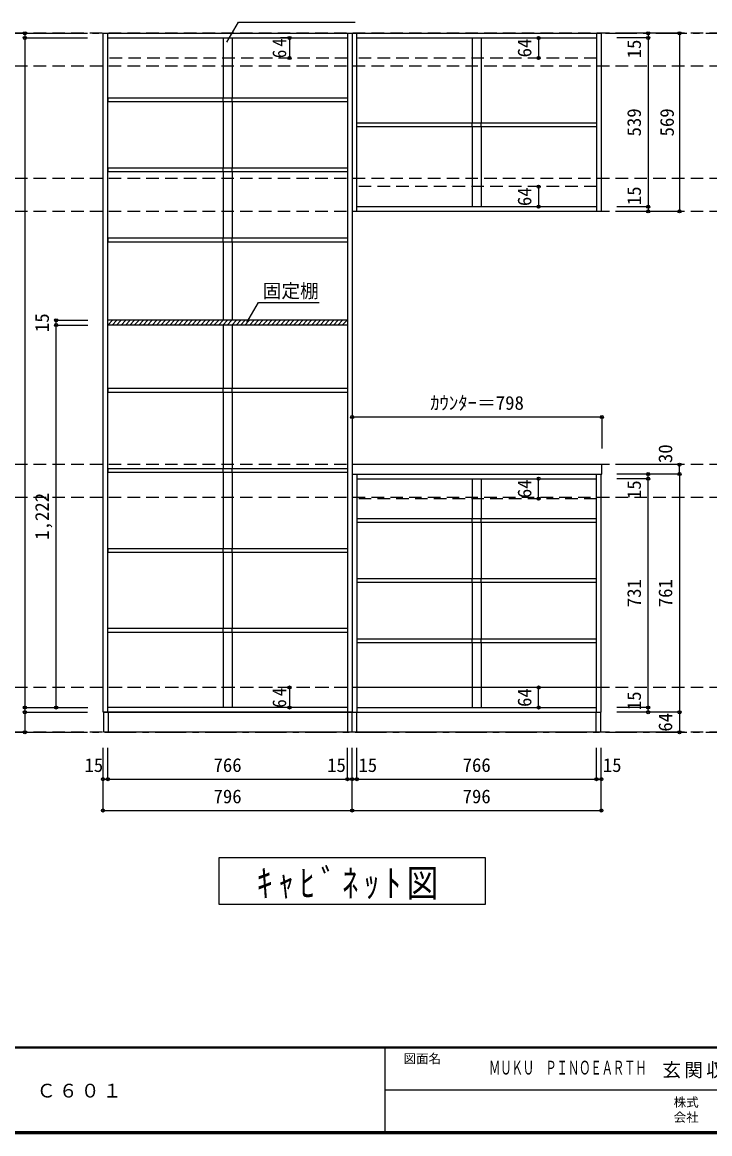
# Model space of a CAD drawing. Units: millimetres at full size, sheet at 1:20; some dimension numbers follow another scale. Extents: x -3893 to 3907, y -2871 to 2783.
# Drawn here: x -1152 to 1045, y -2803 to 748 of the extents above; entities that cross this region are included whole.
import ezdxf
from ezdxf.enums import TextEntityAlignment as Align

# ---------------------------------------------------------------- set-up
doc = ezdxf.new("R2010")
doc.units = ezdxf.units.MM
doc.header["$LTSCALE"] = 20
doc.header["$PDMODE"] = 32
doc.header["$PDSIZE"] = 10
for name, pattern in [('CHAIN1', [8, 5, -1, 1, -1]), ('DASHED1', [1.8, 1.2, -0.6]), ('DASHED2', [3, 2, -1])]:
    doc.linetypes.add(name, pattern=pattern)
for name, color, linetype in [('0-1_本体', 2, 'Continuous'), ('0-4_棚', 2, 'Continuous'), ('0-6_桟木', 3, 'Continuous'), ('0-7_', 7, 'Continuous'), ('0-A_文字', 7, 'Continuous'), ('0-B_寸法', 7, 'Continuous'), ('0-C_ハッチ', 4, 'Continuous'), ('F-1_枠', 6, 'Continuous'), ('F-A_文字', 7, 'Continuous')]:
    doc.layers.add(name, color=color, linetype=linetype)
doc.styles.add('HG明朝B', font='')
doc.styles.add('ＭＳ ゴシック', font='')
doc.styles.get('HG明朝B').set_extended_font_data('HG明朝B')
doc.styles.get('ＭＳ ゴシック').set_extended_font_data('MS Gothic')

msp = doc.modelspace()

# ---------------------------------------------------------------- linework, layer by layer
at = {"layer": '0-1_本体', "color": 3}
for p, q in [((-893.48, 712.33), (-97.48, 712.33)), ((-893.48, -1456.67), (-893.48, 712.33)), ((-878.48, -1456.67), (-878.48, 712.33)), ((-112.48, 712.33), (-112.48, -1456.67)), ((-97.48, 712.33), (-97.48, -1456.67)), ((-82.48, 143.33), (-82.48, 712.33)), ((683.52, 712.33), (683.52, 143.33)), ((-878.48, 697.33), (-112.48, 697.33)), ((-82.48, 697.33), (683.52, 697.33)), ((683.52, 158.33), (-82.48, 158.33)), ((-82.48, -695.67), (-82.48, -1456.67)), ((683.52, -1456.67), (683.52, -695.67)), ((698.52, -1456.67), (698.52, -695.67)), ((-82.48, -710.67), (683.52, -710.67)), ((-112.48, -1441.67), (-878.48, -1441.67)), ((-82.48, -1441.67), (683.52, -1441.67)), ((-97.48, -1456.67), (-893.48, -1456.67)), ((-97.48, -1456.67), (698.52, -1456.67))]:
    msp.add_line(p, q, dxfattribs=at)
at = {"layer": '0-1_本体', "color": 7, "linetype": 'DASHED2'}
for p, q in [((-112.48, 633.33), (-878.48, 633.33)), ((-112.48, -1377.67), (-878.48, -1377.67))]:
    msp.add_line(p, q, dxfattribs=at)
at = {"layer": '0-1_本体', "color": 3}
msp.add_lwpolyline([(-97.48, 712.33), (698.52, 712.33), (698.52, 143.33), (-97.48, 143.33)], dxfattribs=at)
at = {"layer": '0-4_棚', "color": 3}
for p, q in [((-878.48, 506.33), (-112.48, 506.33)), ((-878.48, 506.33), (-878.48, 494.33)), ((-878.48, 494.33), (-112.48, 494.33)), ((-82.48, 426.33), (683.52, 426.33)), ((-82.48, 414.33), (683.52, 414.33)), ((-878.48, 282.33), (-112.48, 282.33)), ((-878.48, 282.33), (-878.48, 270.33)), ((-878.48, 270.33), (-112.48, 270.33)), ((-878.48, 58.33), (-112.48, 58.33)), ((-878.48, 58.33), (-878.48, 46.33)), ((-878.48, 46.33), (-112.48, 46.33)), ((-112.48, -204.67), (-879.61, -204.67)), ((-112.48, -219.67), (-879.61, -219.67)), ((-878.48, -421.67), (-112.48, -421.67)), ((-878.48, -421.67), (-878.48, -433.67)), ((-878.48, -433.67), (-112.48, -433.67)), ((-878.48, -677.67), (-112.48, -677.67)), ((-878.48, -677.67), (-878.48, -689.67)), ((-878.48, -689.67), (-112.48, -689.67)), ((-82.48, -837.69), (683.52, -837.69)), ((-82.48, -849.69), (683.52, -849.69)), ((-878.48, -933.67), (-112.48, -933.67)), ((-878.48, -933.67), (-878.48, -945.67)), ((-878.48, -945.67), (-112.48, -945.67)), ((-82.48, -1029.69), (683.52, -1029.69)), ((-82.48, -1041.69), (683.52, -1041.69)), ((-112.48, -1189.67), (-878.48, -1189.67)), ((-112.48, -1201.67), (-878.48, -1201.67)), ((-82.48, -1221.69), (683.52, -1221.69)), ((-82.48, -1233.69), (683.52, -1233.69))]:
    msp.add_line(p, q, dxfattribs=at)
msp.add_lwpolyline([(-97.48, -695.67), (700.52, -695.67), (700.52, -665.67), (-97.48, -665.67)], close=True, dxfattribs=at)
at = {"layer": '0-6_桟木', "color": 7, "linetype": 'DASHED2'}
for p, q in [((683.52, 633.33), (-82.48, 633.33)), ((683.52, 222.33), (-82.48, 222.33)), ((683.52, -774.67), (-82.48, -774.67)), ((683.52, -1377.67), (-82.48, -1377.67))]:
    msp.add_line(p, q, dxfattribs=at)
at = {"layer": '0-7_'}
for p, q in [((-509.48, 697.33), (-509.48, 506.33)), ((-481.48, 697.33), (-481.48, 506.33)), ((286.52, 697.33), (286.52, 426.33)), ((314.52, 697.33), (314.52, 426.33)), ((-509.48, 494.33), (-509.48, 282.33)), ((-481.48, 494.33), (-481.48, 282.33)), ((286.52, 414.33), (286.52, 158.33)), ((314.52, 414.33), (314.52, 158.33)), ((-509.48, 270.33), (-509.48, 58.33)), ((-481.48, 270.33), (-481.48, 58.33)), ((-509.48, 46.33), (-509.48, -204.67)), ((-481.48, 46.33), (-481.48, -204.67)), ((-509.48, -219.67), (-509.48, -421.67)), ((-481.48, -219.67), (-481.48, -421.67)), ((-509.48, -433.67), (-509.48, -677.67)), ((-481.48, -433.67), (-481.48, -677.67)), ((-509.48, -689.67), (-509.48, -933.67)), ((-481.48, -689.67), (-481.48, -933.67)), ((286.52, -710.67), (286.52, -837.69)), ((314.52, -710.67), (314.52, -837.69)), ((286.52, -849.69), (286.52, -1029.69)), ((314.52, -849.69), (314.52, -1029.69)), ((-509.48, -945.67), (-509.48, -1189.67)), ((-481.48, -945.67), (-481.48, -1189.67)), ((286.52, -1041.69), (286.52, -1221.69)), ((314.52, -1041.69), (314.52, -1221.69)), ((-509.48, -1201.67), (-509.48, -1441.67)), ((-481.48, -1201.67), (-481.48, -1441.67)), ((286.52, -1233.69), (286.52, -1441.67)), ((314.52, -1233.69), (314.52, -1441.67))]:
    msp.add_line(p, q, dxfattribs=at)
at = {"layer": '0-7_', "linetype": 'DASHED1'}
for p, q in [((-509.48, 494.33), (-509.48, 506.33)), ((-481.48, 494.33), (-481.48, 506.33)), ((286.52, 414.33), (286.52, 426.33)), ((314.52, 414.33), (314.52, 426.33)), ((-509.48, 270.33), (-509.48, 282.33)), ((-481.48, 270.33), (-481.48, 282.33)), ((-509.48, 46.33), (-509.48, 58.33)), ((-481.48, 46.33), (-481.48, 58.33)), ((-509.48, -433.67), (-509.48, -421.67)), ((-481.48, -433.67), (-481.48, -421.67)), ((-509.48, -689.67), (-509.48, -677.67)), ((-481.48, -689.67), (-481.48, -677.67)), ((286.52, -849.69), (286.52, -837.69)), ((314.52, -849.69), (314.52, -837.69)), ((-509.48, -945.67), (-509.48, -933.67)), ((-481.48, -945.67), (-481.48, -933.67)), ((286.52, -1041.69), (286.52, -1029.69)), ((314.52, -1041.69), (314.52, -1029.69)), ((-509.48, -1201.67), (-509.48, -1189.67)), ((-481.48, -1201.67), (-481.48, -1189.67)), ((286.52, -1233.69), (286.52, -1221.69)), ((314.52, -1233.69), (314.52, -1221.69))]:
    msp.add_line(p, q, dxfattribs=at)
at = {"layer": '0-A_文字', "linetype": 'CHAIN1'}
for p, q in [((-3287.48, 712.33), (3184.52, 712.33)), ((-3287.48, -1520.67), (3184.52, -1520.67))]:
    msp.add_line(p, q, dxfattribs=at)
at = {"layer": '0-A_文字'}
for p, q in [((-433.9, -211.68), (-397.04, -147.83)), ((-397.04, -147.83), (-203.07, -147.83)), ((-522.48, -2070.67), (-522.48, -1920.67)), ((-522.48, -1920.67), (327.52, -1920.67)), ((327.52, -1920.67), (327.52, -2070.67)), ((327.52, -2070.67), (-522.48, -2070.67))]:
    msp.add_line(p, q, dxfattribs=at)
msp.add_lwpolyline([(-497.49, 683.79), (-460.63, 747.63), (-87.49, 747.63)], dxfattribs=at)
at = {"layer": '0-B_寸法', "color": 4, "linetype": 'DASHED2'}
for p, q in [((3184.52, 712.33), (-3287.48, 712.33)), ((3184.52, 607.33), (-3287.48, 607.33)), ((3184.52, 248.33), (-3287.48, 248.33)), ((3184.52, 143.33), (-3287.48, 143.33)), ((3184.52, -665.67), (-3287.48, -665.67)), ((3184.52, -770.67), (-3287.48, -770.67)), ((3184.52, -1377.67), (-3287.48, -1377.67)), ((3184.52, -1520.67), (-3076.26, -1520.67))]:
    msp.add_line(p, q, dxfattribs=at)
at = {"layer": '0-B_寸法', "color": 4}
for p, q in [((-1143.48, 712.33), (-943.48, 712.33)), ((-1143.48, 712.33), (-1143.48, -1456.67)), ((948.52, 712.33), (748.52, 712.33)), ((848.52, 712.33), (848.52, 143.33)), ((948.52, 712.33), (948.52, 143.33)), ((-1143.48, 697.33), (-943.48, 697.33)), ((-297.66, 697.33), (-326.9, 697.33)), ((-297.66, 697.33), (-297.66, 633.33)), ((498.34, 697.33), (495.36, 697.33)), ((498.34, 697.33), (498.34, 633.33)), ((848.52, 697.33), (748.52, 697.33)), ((-297.66, 633.33), (-326.9, 633.33)), ((498.34, 633.33), (495.36, 633.33)), ((498.34, 222.33), (495.36, 222.33)), ((498.34, 222.33), (498.34, 158.33)), ((498.34, 158.33), (495.36, 158.33)), ((848.52, 158.33), (748.52, 158.33)), ((948.52, 143.33), (748.52, 143.33)), ((848.52, 143.33), (748.52, 143.33)), ((-1043.57, -204.67), (-942.6, -204.67)), ((-1043.57, -219.67), (-1043.57, -204.67)), ((-1043.57, -219.67), (-942.6, -219.67)), ((-1043.57, -1441.67), (-1043.57, -219.67)), ((700.52, -513.67), (-97.48, -513.67)), ((-97.48, -513.67), (-97.48, -613.67)), ((700.52, -513.67), (700.52, -613.67)), ((948.52, -665.67), (748.52, -665.67)), ((948.52, -695.67), (948.52, -665.67)), ((948.52, -695.67), (748.52, -695.67)), ((948.52, -695.67), (748.52, -695.67)), ((848.52, -710.67), (848.52, -695.67)), ((948.52, -695.67), (948.52, -1456.67)), ((498.34, -710.67), (495.36, -710.67)), ((498.34, -774.67), (498.34, -710.67)), ((848.52, -710.67), (748.52, -710.67)), ((848.52, -1441.67), (848.52, -710.67)), ((498.34, -774.67), (495.36, -774.67)), ((-297.66, -1377.67), (-326.9, -1377.67)), ((-297.66, -1377.67), (-297.66, -1441.67)), ((498.34, -1377.67), (495.36, -1377.67)), ((498.34, -1441.67), (498.34, -1377.67)), ((-1143.48, -1441.67), (-942.6, -1441.67)), ((-297.66, -1441.67), (-326.9, -1441.67)), ((498.34, -1441.67), (495.36, -1441.67)), ((848.52, -1441.67), (748.52, -1441.67)), ((848.52, -1456.67), (848.52, -1441.67)), ((-1143.48, -1456.67), (-943.48, -1456.67)), ((-1143.48, -1456.67), (-1143.48, -1520.67)), ((-1143.48, -1456.67), (-943.48, -1456.67)), ((948.52, -1456.67), (748.52, -1456.67)), ((848.52, -1456.67), (748.52, -1456.67)), ((948.52, -1456.67), (848.52, -1456.67)), ((948.52, -1456.67), (948.52, -1520.67)), ((-1143.48, -1520.67), (-943.48, -1520.67)), ((948.52, -1520.67), (748.52, -1520.67)), ((-893.48, -1770.67), (-893.48, -1570.67)), ((-878.48, -1670.67), (-878.48, -1570.67)), ((-112.48, -1670.67), (-112.48, -1570.67)), ((-82.48, -1670.67), (-82.48, -1570.67)), ((683.52, -1670.67), (683.52, -1570.67)), ((-893.48, -1670.67), (-97.48, -1670.67)), ((-97.48, -1670.67), (698.52, -1670.67))]:
    msp.add_line(p, q, dxfattribs=at)
at = {"layer": '0-B_寸法'}
for p, q in [((-891.48, -1520.67), (-891.48, -1456.67)), ((-891.48, -1456.67), (-97.48, -1456.67)), ((-876.48, -1520.67), (-876.48, -1456.67)), ((-112.48, -1456.67), (-112.48, -1520.67)), ((-97.48, -1520.67), (-97.48, -1456.67)), ((-97.48, -1456.67), (696.52, -1456.67)), ((-82.48, -1520.67), (-82.48, -1456.67)), ((681.52, -1456.67), (681.52, -1520.67)), ((696.52, -1456.67), (696.52, -1520.67)), ((-97.48, -1520.67), (-891.48, -1520.67)), ((696.52, -1520.67), (-97.48, -1520.67))]:
    msp.add_line(p, q, dxfattribs=at)
at = {"layer": '0-B_寸法', "color": 4}
for points in [[(-893.48, -1770.67), (-97.48, -1770.67), (-97.48, -1570.67)], [(-97.48, -1770.67), (698.52, -1770.67), (698.52, -1570.67)]]:
    msp.add_lwpolyline(points, dxfattribs=at)
at = {"layer": '0-B_寸法'}
for p in [(-1143.48, 712.33), (848.52, 712.33), (948.52, 712.33), (-1143.48, 697.33), (-297.66, 697.33), (498.34, 697.33), (848.52, 697.33), (-297.66, 633.33), (498.34, 633.33), (498.34, 222.33), (498.34, 158.33), (848.52, 158.33), (848.52, 143.33), (948.52, 143.33), (-1043.57, -204.67), (-1043.57, -219.67), (-97.48, -513.67), (700.52, -513.67), (948.52, -665.67), (498.34, -710.67), (848.52, -695.67), (848.52, -710.67), (948.52, -695.67), (948.52, -695.67), (498.34, -774.67), (-297.66, -1377.67), (498.34, -1377.67), (-1143.48, -1441.67), (-1143.48, -1456.67), (-1143.48, -1456.67), (-1043.57, -1441.67), (-297.66, -1441.67), (498.34, -1441.67), (848.52, -1441.67), (848.52, -1456.67), (948.52, -1456.67), (948.52, -1456.67), (-1143.48, -1520.67), (948.52, -1520.67), (-893.48, -1670.67), (-878.48, -1670.67), (-112.48, -1670.67), (-97.48, -1670.67), (-82.48, -1670.67), (683.52, -1670.67), (698.52, -1670.67), (-893.48, -1770.67), (-97.48, -1770.67), (698.52, -1770.67)]:
    msp.add_point(p, dxfattribs=at)
at = {"layer": '0-C_ハッチ'}
for p, q in [((-879.61, -206.65), (-877.62, -204.67)), ((-878.48, -219.67), (-863.48, -204.67)), ((-864.34, -219.67), (-849.34, -204.67)), ((-850.19, -219.67), (-835.19, -204.67)), ((-836.05, -219.67), (-821.05, -204.67)), ((-821.91, -219.67), (-806.91, -204.67)), ((-807.77, -219.67), (-792.77, -204.67)), ((-793.63, -219.67), (-778.63, -204.67)), ((-779.48, -219.67), (-764.48, -204.67)), ((-765.34, -219.67), (-750.34, -204.67)), ((-751.2, -219.67), (-736.2, -204.67)), ((-737.06, -219.67), (-722.06, -204.67)), ((-722.92, -219.67), (-707.92, -204.67)), ((-708.77, -219.67), (-693.77, -204.67)), ((-694.63, -219.67), (-679.63, -204.67)), ((-680.49, -219.67), (-665.49, -204.67)), ((-666.35, -219.67), (-651.35, -204.67)), ((-652.2, -219.67), (-637.2, -204.67)), ((-638.06, -219.67), (-623.06, -204.67)), ((-623.92, -219.67), (-608.92, -204.67)), ((-609.78, -219.67), (-594.78, -204.67)), ((-595.64, -219.67), (-580.64, -204.67)), ((-581.49, -219.67), (-566.49, -204.67)), ((-567.35, -219.67), (-552.35, -204.67)), ((-553.21, -219.67), (-538.21, -204.67)), ((-539.07, -219.67), (-524.07, -204.67)), ((-524.93, -219.67), (-509.93, -204.67)), ((-510.78, -219.67), (-495.78, -204.67)), ((-496.64, -219.67), (-481.64, -204.67)), ((-482.5, -219.67), (-467.5, -204.67)), ((-468.36, -219.67), (-453.36, -204.67)), ((-454.21, -219.67), (-439.21, -204.67)), ((-440.07, -219.67), (-425.07, -204.67)), ((-425.93, -219.67), (-410.93, -204.67)), ((-411.79, -219.67), (-396.79, -204.67)), ((-397.65, -219.67), (-382.65, -204.67)), ((-383.5, -219.67), (-368.5, -204.67)), ((-369.36, -219.67), (-354.36, -204.67)), ((-355.22, -219.67), (-340.22, -204.67)), ((-341.08, -219.67), (-326.08, -204.67)), ((-326.94, -219.67), (-311.94, -204.67)), ((-312.79, -219.67), (-297.79, -204.67)), ((-298.65, -219.67), (-283.65, -204.67)), ((-284.51, -219.67), (-269.51, -204.67)), ((-270.37, -219.67), (-255.37, -204.67)), ((-256.23, -219.67), (-241.23, -204.67)), ((-242.08, -219.67), (-227.08, -204.67)), ((-227.94, -219.67), (-212.94, -204.67)), ((-213.8, -219.67), (-198.8, -204.67)), ((-199.66, -219.67), (-184.66, -204.67)), ((-185.51, -219.67), (-170.51, -204.67)), ((-171.37, -219.67), (-156.37, -204.67)), ((-157.23, -219.67), (-142.23, -204.67)), ((-143.09, -219.67), (-128.09, -204.67)), ((-128.95, -219.67), (-113.95, -204.67)), ((-114.8, -219.67), (-113.61, -218.47))]:
    msp.add_line(p, q, dxfattribs=at)
at = {"layer": 'F-1_枠'}
for p, q in [((3906.61, -2526.67), (-3893.39, -2526.67)), ((3906.61, -2530), (-3893.39, -2530)), ((6.61, -2530), (6.61, -2796.67)), ((6.61, -2663.33), (3899.95, -2663.34)), ((3906.61, -2796.67), (-3893.39, -2796.67)), ((3906.61, -2800), (-3893.39, -2800)), ((3906.61, -2803.33), (-3893.39, -2803.33))]:
    msp.add_line(p, q, dxfattribs=at)

# ---------------------------------------------------------------- texts
at = {"layer": '0-A_文字', "style": 'ＭＳ ゴシック'}
msp.add_text('固定棚', height=43.99, dxfattribs=at).set_placement((-383.9, -145.7), align=Align.BOTTOM_LEFT)
at = {"layer": '0-A_文字', "insert": (-402.48, -2055.67), "char_height": 87.98, "attachment_point": 7, "style": 'ＭＳ ゴシック'}
msp.add_mtext('\\T1.34;\\W0.85;ｷｬﾋﾞﾈｯﾄ図', dxfattribs=at)
at = {"layer": '0-B_寸法', "style": 'ＭＳ ゴシック'}
for s, p in [('64', (488.34, 635.33)), ('15', (838.52, 632.33)), ('539', (838.52, 382.83)), ('569', (943.73, 382.83)), ('64', (488.34, 160.33)), ('15', (838.52, 163.33)), ('15', (-1053.57, -242.17)), ('30', (938.52, -660.67)), ('64', (488.34, -772.67)), ('15', (838.52, -775.67)), ('1,222', (-1053.57, -905.67)), ('731', (838.52, -1121.17)), ('761', (938.52, -1121.17)), ('64', (488.34, -1439.67)), ('15', (838.52, -1450.05)), ('64', (938.52, -1518.67))]:
    msp.add_text(s, height=43.99, rotation=90, dxfattribs=at).set_placement(p, align=Align.BOTTOM_LEFT)
for s, p in [('ｶｳﾝﾀｰ＝798', (151.52, -503.67)), ('15', (-952.98, -1660.67)), ('766', (-540.48, -1660.67)), ('15', (-177.48, -1660.67)), ('15', (-77.48, -1660.67)), ('766', (255.52, -1660.67)), ('15', (703.52, -1660.67)), ('796', (-540.48, -1760.67)), ('796', (255.52, -1760.67))]:
    msp.add_text(s, height=43.99, dxfattribs=at).set_placement(p, align=Align.BOTTOM_LEFT)
at = {"layer": '0-B_寸法', "char_height": 43.99, "attachment_point": 7, "rotation": 90, "style": 'ＭＳ ゴシック'}
for insert in [(-307.66, 632.83), (-307.66, -1442.17)]:
    msp.add_mtext('\\T1.36;\\W0.9;64', dxfattribs=dict(at, insert=insert))
at = {"layer": 'F-A_文字', "style": 'ＭＳ ゴシック'}
for s, p in [('図面名', (66.61, -2586.67)), ('株式', (929.94, -2726)), ('会社', (929.94, -2774))]:
    msp.add_text(s, height=29.33, dxfattribs=at).set_placement(p, align=Align.BOTTOM_LEFT)
at = {"layer": 'F-A_文字', "style": 'HG明朝B', "width": 0.6}
msp.add_text('ＭＵＫＵ\u3000ＰＩＮＯＥＡＲＴＨ', height=43.99, dxfattribs=at).set_placement((339.95, -2627.19), align=Align.BOTTOM_LEFT)
at = {"layer": 'F-A_文字', "char_height": 43.99, "attachment_point": 7, "style": 'ＭＳ ゴシック'}
for s, insert in [('\\T1.17;玄関収納', (893.56, -2626.67)), ('\\T1.17;ピノアース\u3000玄関収納\u3000組合せプラン\u3000床置きタイプ（中仕切りなし）\\~Ｃ６０１', (-3386.72, -2693.33))]:
    msp.add_mtext(s, dxfattribs=dict(at, insert=insert))

doc.saveas('drawing.dxf')
